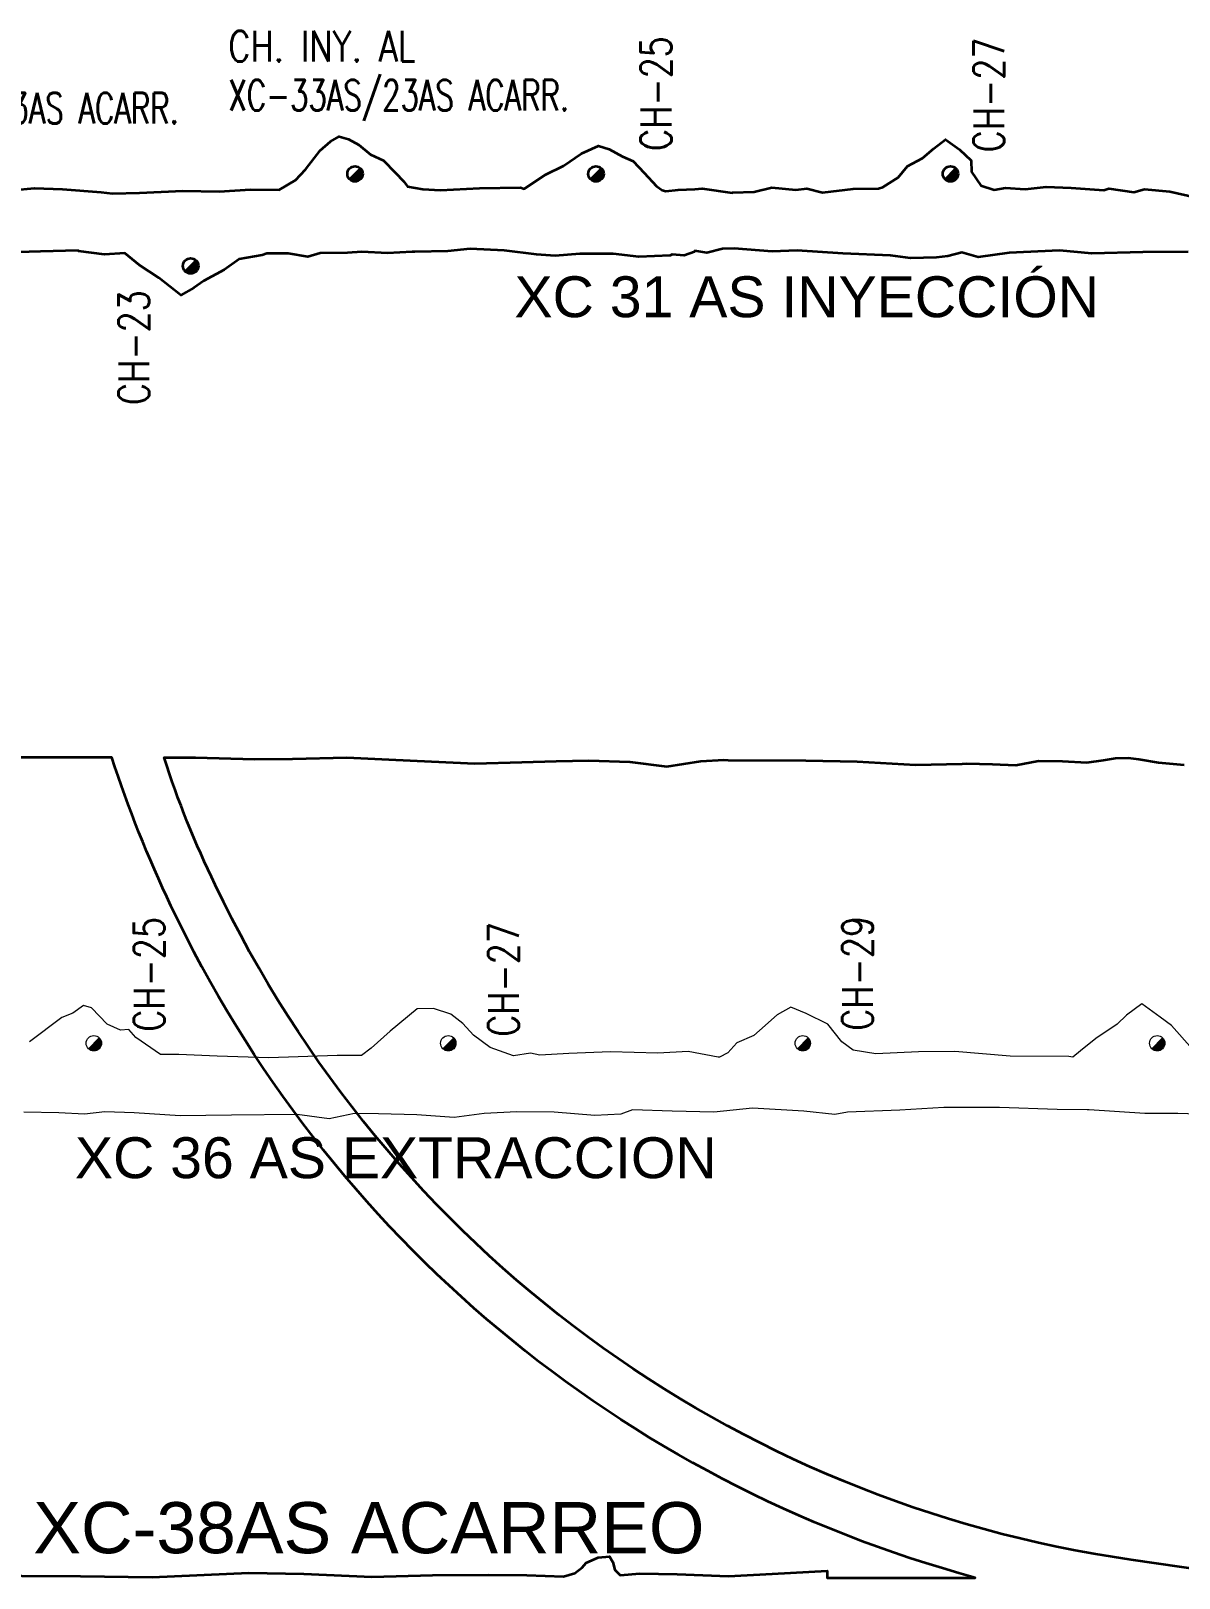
# Model space of a CAD drawing. Header units: millimetres. Extents: x -28 to 1943, y -5245 to 2752.
# Drawn here: x 982.3 to 1094.5, y -4730.3 to -4579.1 of the extents above; entities that cross this region are included whole.
import ezdxf

# ---------------------------------------------------------------- set-up
doc = ezdxf.new("R2010")
doc.units = ezdxf.units.MM
doc.styles.add('ARIAL', font='arial.ttf')
doc.styles.add('DG-T1-473 TO 560$1$Standard', font='arial.ttf')
doc.styles.add('ROMANS', font='romans.shx', dxfattribs={"width": 0.8})

msp = doc.modelspace()

# ---------------------------------------------------------------- hatches: boundary and pattern name
at = {"lineweight": 35}
for color, points in [(7, [(1013.467, -4593.579, 0.6655196), (1014.743, -4593.045, 0.2008265), (1014.52, -4592.511)]), (5, [(1037.016, -4593.579, 0.6655196), (1038.293, -4593.045, 0.2008265), (1038.069, -4592.511)]), (5, [(1071.657, -4593.579, 0.6655196), (1072.934, -4593.045, 0.2008265), (1072.71, -4592.511)]), (3, [(997.403, -4602.578, 0.6655196), (998.68, -4602.044, 0.2008265), (998.456, -4601.51)])]:
    msp.add_hatch(color=color, dxfattribs=at).paths.add_polyline_path(points)
at = {"lineweight": 9}
for points in [[(987.942, -4678.579, 0.6655196), (989.218, -4678.045, 0.2008265), (988.995, -4677.511)], [(1022.583, -4678.579, 0.6655196), (1023.859, -4678.045, 0.2008265), (1023.636, -4677.511)], [(1057.224, -4678.579, 0.6655196), (1058.5, -4678.045, 0.2008265), (1058.277, -4677.511)], [(1091.865, -4678.579, 0.6655196), (1093.141, -4678.045, 0.2008265), (1092.918, -4677.511)]]:
    msp.add_hatch(color=7, dxfattribs=at).paths.add_polyline_path(points)

# ---------------------------------------------------------------- linework, layer by layer
at = {"color": 5, "lineweight": 35}
for p, q in [((1013.467, -4593.579), (1014.52, -4592.511)), ((1037.016, -4593.579), (1038.069, -4592.511)), ((1071.657, -4593.579), (1072.71, -4592.511))]:
    msp.add_line(p, q, dxfattribs=at)
at = {"color": 3, "lineweight": 35}
msp.add_line((997.403, -4602.578), (998.456, -4601.51), dxfattribs=at)
at = {"color": 1, "lineweight": 9}
for p, q in [((987.942, -4678.579), (988.995, -4677.511)), ((1022.583, -4678.579), (1023.636, -4677.511)), ((1057.224, -4678.579), (1058.277, -4677.511)), ((1091.865, -4678.579), (1092.918, -4677.511))]:
    msp.add_line(p, q, dxfattribs=at)
at = {"color": 5, "lineweight": 35}
for points in [[(980.542, -4594.621), (982.664, -4594.431), (985.409, -4594.543), (989.173, -4594.824), (990.277, -4594.955), (992.929, -4594.899), (997.172, -4594.7), (1000.708, -4594.762), (1003.776, -4594.58), (1006.574, -4594.607), (1008.166, -4593.653), (1009.145, -4592.605), (1010.595, -4590.765), (1011.588, -4589.887), (1012.457, -4589.404), (1013.358, -4589.639), (1014.366, -4590.192), (1015.504, -4591.137), (1016.774, -4591.731), (1017.915, -4592.9), (1018.748, -4593.782), (1019.129, -4594.262), (1020.626, -4594.526), (1022.347, -4594.638), (1026.158, -4594.436), (1030.175, -4594.36), (1030.519, -4594.499), (1032.653, -4593.121), (1034.359, -4592.251), (1036.117, -4591.067), (1037.792, -4590.311), (1038.826, -4590.621), (1040.135, -4591.358), (1041.189, -4591.796), (1042.249, -4592.941), (1043.442, -4594.248), (1044.003, -4594.622), (1044.362, -4594.744), (1045.569, -4594.591), (1047.214, -4594.55), (1047.916, -4594.479), (1050.847, -4594.886), (1050.879, -4594.856), (1053.016, -4594.799), (1054.731, -4594.374), (1057.074, -4594.611), (1058.141, -4594.465), (1059.67, -4594.86), (1062.665, -4594.492), (1065.138, -4594.465), (1065.575, -4594.35), (1067.065, -4593.411), (1068.001, -4592.29), (1069.463, -4591.518), (1070.549, -4590.571), (1071.709, -4589.696), (1073.057, -4590.658), (1074.195, -4591.743), (1074.242, -4592.85), (1075.146, -4594.175), (1076.46, -4594.599), (1077.566, -4594.401), (1079.481, -4594.528), (1081.531, -4594.296), (1083.987, -4594.394), (1087.176, -4594.626), (1087.66, -4594.458), (1090.094, -4594.824), (1091.131, -4594.542), (1093.634, -4594.78), (1096.068, -4595.333)], [(1095.419, -4600.654), (1090.974, -4600.689), (1085.995, -4600.821), (1082.839, -4600.536), (1077.918, -4600.756), (1074.885, -4601.199), (1073.292, -4600.744), (1071.937, -4601.095), (1070.814, -4601.219), (1068.294, -4601.29), (1066.316, -4601.03), (1061.653, -4600.834), (1057.207, -4600.534), (1054.75, -4600.617), (1051.037, -4600.356), (1049.901, -4600.373), (1048.37, -4600.764), (1047.199, -4600.571), (1047.168, -4600.65), (1046.151, -4601.025), (1044.974, -4600.923), (1044.785, -4601.011), (1041.73, -4601.168), (1039.208, -4600.876), (1035.976, -4600.852), (1033.556, -4601.052), (1031.732, -4600.93), (1028.568, -4600.536), (1025.249, -4600.362), (1023.067, -4600.589), (1019.827, -4600.673), (1019.573, -4600.653), (1017.169, -4600.782), (1014.651, -4600.675), (1013.265, -4600.776), (1010.592, -4600.8), (1009.377, -4601.15), (1007.45, -4600.844), (1005.365, -4600.84), (1004.914, -4600.991), (1002.661, -4601.381), (1001.195, -4602.421), (999.211, -4603.509), (998.248, -4604.18), (996.962, -4604.892), (994.821, -4603.194), (992.929, -4601.973), (991.499, -4600.782), (989.509, -4600.933), (986.968, -4600.612), (986.937, -4600.549), (983.27, -4600.644), (981.025, -4600.694)]]:
    msp.add_lwpolyline(points, dxfattribs=at)
at = {"color": 9, "lineweight": 35}
for points in [[(975.652, -4730.077), (987.148, -4730.153), (994.18, -4730.23), (1003.606, -4729.818), (1008.983, -4729.9), (1015.626, -4730.213), (1021.553, -4730.031), (1026.996, -4730.02), (1030.798, -4730.036), (1034.355, -4730.186), (1035.489, -4729.864), (1036.18, -4729.302), (1036.582, -4728.843), (1037.742, -4728.335), (1038.854, -4728.225), (1039.182, -4728.764), (1039.398, -4729.512), (1039.914, -4730.034), (1041.821, -4729.884), (1045.48, -4729.95), (1050.485, -4730.149), (1054.753, -4729.906), (1060.143, -4729.638), (1060.143, -4730.292), (1074.612, -4730.292, -0.2193033), (996.001, -4664.603, -0.0319409), (990.219, -4650.09), (974.989, -4650.09)], [(1101.981, -4730.292), (1089.833, -4728.543, -0.2513346), (1000.335, -4662.541, -0.037334), (995.328, -4650.09), (998.417, -4650.09), (1004.163, -4650.261), (1007.898, -4650.248), (1013.192, -4650.105), (1017.291, -4650.301), (1021.458, -4650.49), (1025.702, -4650.702), (1030.294, -4650.553), (1033.636, -4650.468), (1036.835, -4650.412), (1040.858, -4650.539), (1044.466, -4650.985), (1047.772, -4650.477), (1050.046, -4650.332), (1050.474, -4650.363), (1058.049, -4650.395), (1063.082, -4650.485), (1068.761, -4650.817), (1073.332, -4650.714), (1073.764, -4650.684), (1076.304, -4650.768), (1078.582, -4650.849), (1080.794, -4650.446), (1083.118, -4650.455), (1085.504, -4650.592), (1087.152, -4650.365), (1088.328, -4650.169), (1089.564, -4650.133), (1090.584, -4650.266), (1092.502, -4650.577), (1095.012, -4650.827)]]:
    msp.add_lwpolyline(points, format="xyb", dxfattribs=at)
at = {"color": 1, "lineweight": 9}
for points in [[(1095.825, -4678.623), (1093.795, -4676.291), (1092.671, -4675.479), (1090.881, -4674.183), (1089.387, -4675.297), (1088.491, -4676.162), (1086.406, -4677.592), (1084.9, -4678.786), (1084.155, -4679.406), (1083.75, -4679.342), (1078.021, -4679.295), (1072.601, -4678.834), (1069.053, -4678.892), (1064.878, -4679.076), (1062.679, -4678.727), (1061.568, -4677.919), (1060.187, -4676.183), (1058.08, -4675.119), (1056.574, -4674.524), (1055.259, -4675.277), (1053.523, -4676.795), (1052.983, -4677.284), (1051.322, -4678.013), (1050.417, -4678.99), (1049.6, -4679.417), (1049.491, -4679.416), (1046.558, -4678.847), (1043.589, -4678.995), (1038.974, -4678.894), (1034.902, -4679.036), (1032.045, -4679.197), (1031.15, -4679.009), (1029.472, -4679.264), (1027.199, -4678.447), (1025.584, -4677.241), (1024.533, -4676.103), (1023.342, -4675.183), (1021.675, -4674.628), (1020.052, -4674.672), (1017.437, -4676.851), (1015.582, -4678.509), (1014.641, -4679.23), (1012.249, -4679.241), (1005.556, -4679.465), (1000.516, -4679.301), (996.766, -4679.131), (994.986, -4679.154), (992.578, -4677.465), (991.88, -4676.707), (991.061, -4676.776), (989.772, -4676.171), (988.228, -4674.583), (987.465, -4674.359), (986.425, -4675.113), (985.351, -4675.53), (982.164, -4677.899)], [(1097.378, -4685.023), (1094.418, -4684.898), (1091.175, -4684.9), (1085.737, -4684.562), (1085.533, -4684.564), (1082.615, -4684.53), (1076.967, -4684.327), (1071.549, -4684.322), (1067.239, -4684.577), (1062.122, -4684.778), (1060.892, -4685.005), (1057.864, -4684.675), (1052.853, -4684.377), (1049.046, -4684.766), (1044.98, -4684.691), (1041.117, -4684.551), (1039.962, -4684.964), (1037.427, -4685.112), (1033.461, -4684.786), (1029.812, -4684.752), (1026.599, -4684.91), (1023.673, -4685.31), (1020.049, -4685.043), (1016.281, -4684.946), (1013.951, -4684.907), (1011.469, -4685.434), (1008.333, -4685.022), (1001.914, -4685.066), (996.894, -4685.152), (992.413, -4684.842), (989.531, -4684.754), (987.56, -4684.98), (985.06, -4684.855), (981.636, -4684.784)]]:
    msp.add_lwpolyline(points, dxfattribs=at)
at = {"color": 5, "lineweight": 35}
for centre in [(1013.993, -4593.045), (1037.543, -4593.045), (1037.543, -4593.045), (1072.184, -4593.045)]:
    msp.add_circle(centre, 0.75, dxfattribs=at)
at = {"color": 3, "lineweight": 35}
msp.add_circle((997.93, -4602.044), 0.75, dxfattribs=at)
msp.add_circle((997.93, -4602.044), 0.75, dxfattribs=at)
msp.add_circle((997.93, -4602.044), 0.75, dxfattribs=at)
at = {"color": 7, "lineweight": 9}
for centre in [(988.468, -4678.045), (1023.109, -4678.045), (1057.75, -4678.045), (1092.391, -4678.045)]:
    msp.add_circle(centre, 0.75, dxfattribs=at)

# ---------------------------------------------------------------- texts
at = {"color": 7, "style": 'ROMANS'}
for s, width, p in [('CH. INY. AL ', 0.8, (1001.614, -4582.07)), ('XC-38AS/23AS ACARR.', 0.7, (963.476, -4588.121)), ('XC-33AS/23AS ACARR.', 0.7, (1001.614, -4586.857))]:
    msp.add_text(s, height=3, dxfattribs=dict(at, width=width)).set_placement(p)
at = {"color": 7, "style": 'ROMANS', "width": 0.8}
for s, p in [('CH-25', (1044.908, -4590.798)), ('CH-27', (1077.428, -4590.932)), ('CH-23', (993.875, -4615.64))]:
    msp.add_text(s, height=3, rotation=90, dxfattribs=at).set_placement(p)
at = {"color": 7}
for s, height, style, p in [('XC 31 AS INYECCIÓN', 4, 'DG-T1-473 TO 560$1$Standard', (1029.575, -4607.058)), ('XC-38AS ACARREO', 5, 'ARIAL', (982.55, -4727.904))]:
    msp.add_text(s, height=height, dxfattribs=dict(at, style=style)).set_placement(p)
at = {"color": 7, "lineweight": 9, "style": 'ROMANS', "width": 0.8}
for s, p in [('CH-25', (995.361, -4676.92)), ('CH-29', (1064.597, -4676.82)), ('CH-27', (1029.994, -4677.412))]:
    msp.add_text(s, height=3, rotation=90, dxfattribs=at).set_placement(p)
at = {"color": 7, "lineweight": 9, "style": 'DG-T1-473 TO 560$1$Standard'}
msp.add_text('XC 36 AS EXTRACCION', height=4, dxfattribs=at).set_placement((986.617, -4691.234))

doc.saveas('drawing.dxf')
